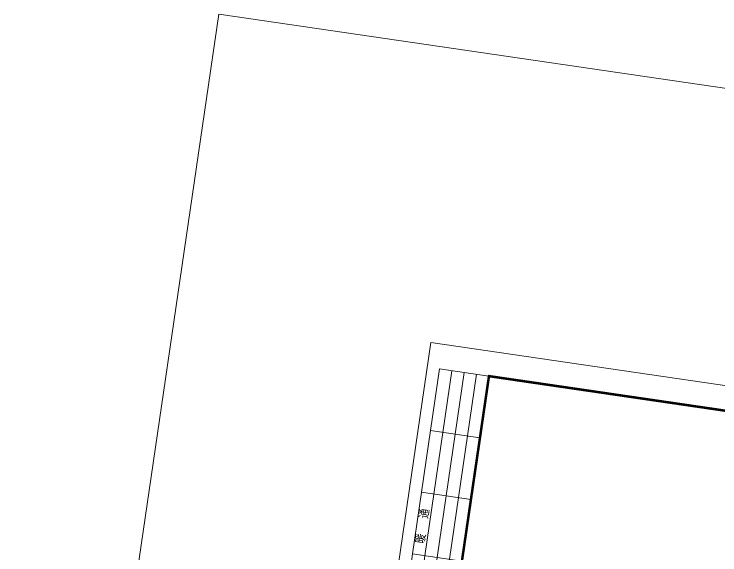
# Model space of a CAD drawing. Header units: inches. Extents: x -414268 to 632271, y -366004 to 318730.
# Drawn here: x -384742 to -299767, y 253656 to 318730 of the extents above; entities that cross this region are included whole.
import ezdxf

# ---------------------------------------------------------------- set-up
doc = ezdxf.new("R2010")
doc.units = ezdxf.units.IN
doc.header["$LTSCALE"] = 1200
doc.header["$MEASUREMENT"] = 0
doc.layers.get('0').update_dxf_attribs({"linetype": 'CONTINUOUS', "lineweight": 0})
doc.layers.add('PUB_TITLE', color=7, linetype='CONTINUOUS', lineweight=0)
doc.styles.add('HZ', font='txt.shx', dxfattribs={"width": 0.8, "bigfont": 'hztxt.shx'})

# ---------------------------------------------------------------- blocks, each defined once
blk = doc.blocks.new('_LABEL1')
for p, q in [((-150, 20), (-75, 20)), ((-150, 20), (-150, 0)), ((-125, 20), (-125, 0)), ((-100, 20), (-100, 0)), ((-75, 20), (-75, 0)), ((-75, 20), (-75, 0)), ((-75, 20), (0, 20)), ((-50, 20), (-50, 0)), ((-25, 20), (-25, 0)), ((0, 20), (0, 0)), ((-150, 15), (-75, 15)), ((-75, 15), (0, 15)), ((-150, 10), (-75, 10)), ((-75, 10), (0, 10)), ((-150, 5), (-75, 5)), ((-75, 5), (0, 5)), ((-150, 0), (-75, 0)), ((-75, 0), (0, 0))]:
    blk.add_line(p, q)
at = {"style": 'HZ'}
for s, p in [('建   筑', (-146.45, 15.65)), ('暖  通', (-70.35, 15.73)), ('结   构', (-146.45, 10.91)), ('电   气', (-146.45, 5.65)), ('给 排 水', (-146.45, 0.73))]:
    blk.add_text(s, height=3.509, dxfattribs=at).set_placement(p)

msp = doc.modelspace()

# ---------------------------------------------------------------- linework, layer by layer
at = {"color": 5}
msp.add_lwpolyline([(-360113, 318730.5), (632270.7, 173592.9), (607641.9, 5192.1), (-384741.9, 150329.7)], close=True, dxfattribs=at)
at = {"layer": 'PUB_TITLE'}
msp.add_lwpolyline([(-352790.2, 154546.5), (-334556.5, 279220.2), (-158232.3, 253432.5), (-176466, 128758.8)], close=True, dxfattribs=at)
at = {"layer": 'PUB_TITLE', "const_width": 300}
msp.add_lwpolyline([(-344935, 156429.5), (-179000.3, 132161.3), (-161634.8, 250898.2), (-327569.6, 275166.4)], close=True, dxfattribs=at)

# ---------------------------------------------------------------- block references
at = {"layer": 'PUB_TITLE', "xscale": 300.0000000010727, "yscale": 300.0000000010696, "zscale": 300.0000000010631, "rotation": 81.67939968338017}
msp.add_blockref('_LABEL1', (-327569.6, 275166.4), dxfattribs=at)

doc.saveas('drawing.dxf')
